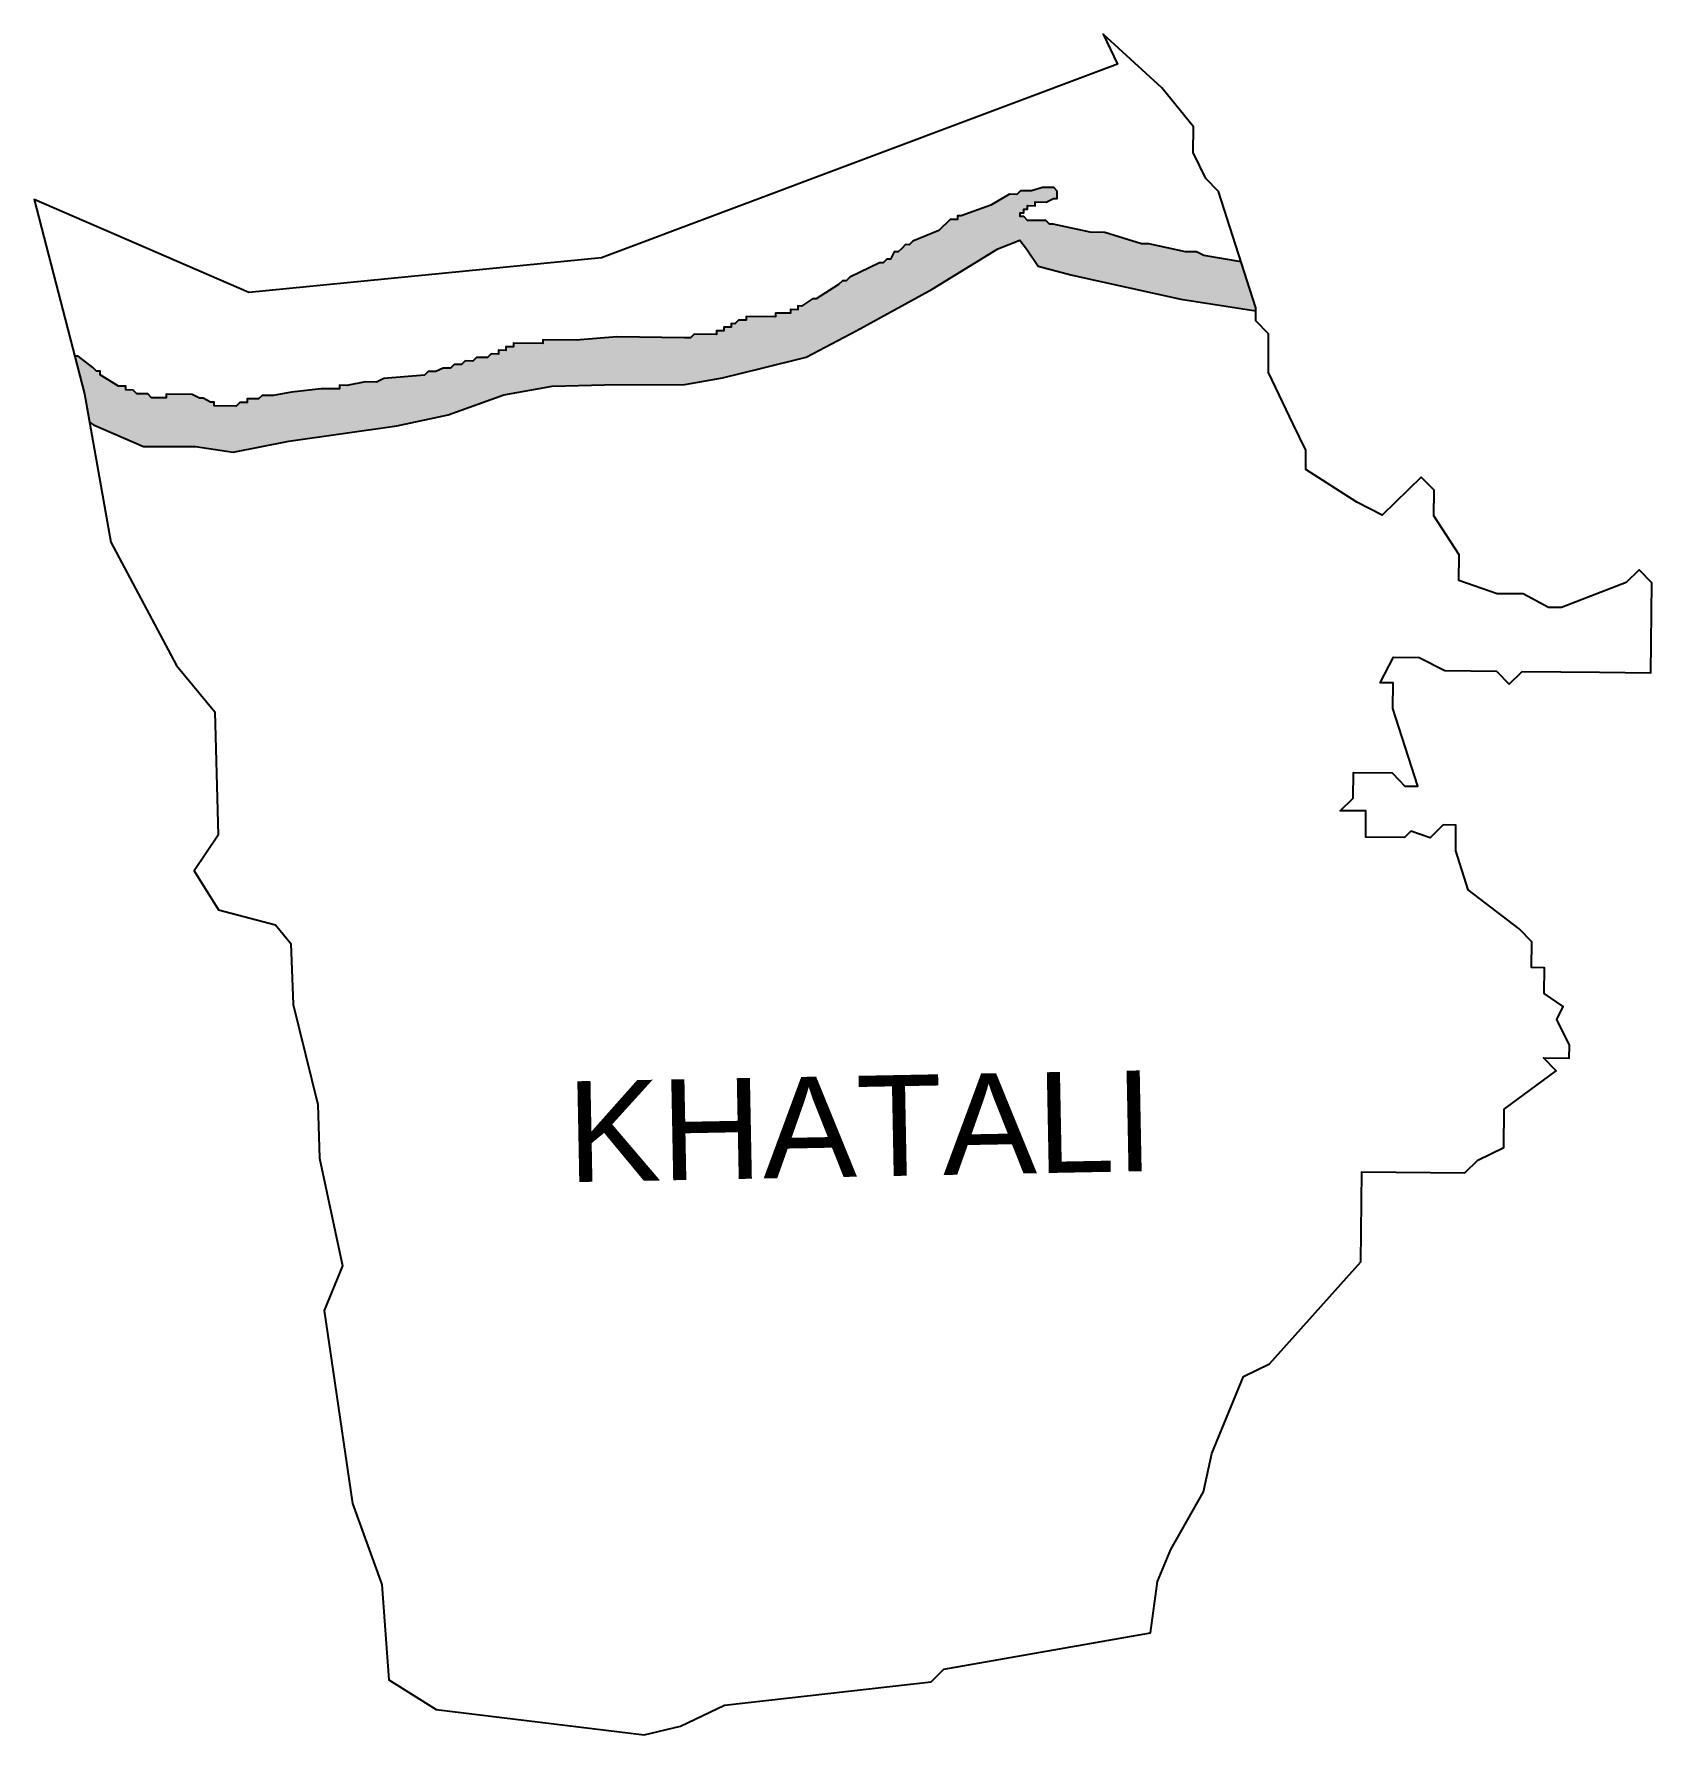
# Model space of a CAD drawing. Header units: feet. Extents: x 262586 to 264331, y 2166896 to 2168732.
import ezdxf

# ---------------------------------------------------------------- set-up
doc = ezdxf.new("R2010")
doc.units = ezdxf.units.FT
doc.header["$MEASUREMENT"] = 0
for name, color, linetype in [('MUDFLATS', 40, 'Continuous'), ('VILLAGE BOUNDRY', 3, 'Continuous'), ('VILLAGE NAME', 250, 'Continuous')]:
    doc.layers.add(name, color=color, linetype=linetype)

msp = doc.modelspace()

# ---------------------------------------------------------------- hatches: boundary and pattern name
at = {"layer": 'MUDFLATS'}
h = msp.add_hatch(dxfattribs=at)
h.set_pattern_fill('MUDST', color=256, scale=25)
h.paths.add_polyline_path([(263369.6, 2168370.8), (263418.8, 2168382.9), (263473.4, 2168411.7), (263554.6, 2168456.3), (263625.5, 2168499.8), (263649.1, 2168509.2), (263656.4, 2168499.8), (263668.9, 2168481.2), (263705.5, 2168471.4), (263822.7, 2168445.6), (263903.7, 2168433), (263903.8, 2168436.1), (263887.9, 2168485.7), (263847.8, 2168492.4), (263839.9, 2168496.4), (263828, 2168496.6), (263788.3, 2168505), (263780.4, 2168505.1), (263740.8, 2168517.5), (263724.9, 2168517.7), (263685.2, 2168526.2), (263681.2, 2168526.2), (263677.3, 2168530.2), (263657.4, 2168530.5), (263653.5, 2168534.5), (263649.5, 2168534.6), (263649.6, 2168538.5), (263653.5, 2168538.5), (263653.6, 2168542.5), (263657.6, 2168542.4), (263657.6, 2168546.4), (263665.6, 2168546.3), (263665.6, 2168550.3), (263677.5, 2168550.1), (263685.5, 2168554), (263689.5, 2168554), (263689.6, 2168557.9), (263689.6, 2168561.9), (263685.7, 2168565.9), (263673.7, 2168566.1), (263661.8, 2168562.3), (263649.8, 2168562.4), (263645.8, 2168558.5), (263637.9, 2168558.6), (263617.8, 2168546.9), (263585.9, 2168535.3), (263581.9, 2168535.4), (263581.9, 2168531.4), (263573.9, 2168531.5), (263561.8, 2168519.7), (263533.9, 2168508.1), (263529.8, 2168504.2), (263525.9, 2168504.3), (263521.8, 2168500.3), (263517.8, 2168496.4), (263513.8, 2168496.5), (263509.8, 2168488.5), (263505.8, 2168488.6), (263501.8, 2168484.7), (263497.8, 2168484.7), (263465.8, 2168469.2), (263461.8, 2168465.3), (263457.8, 2168465.3), (263453.8, 2168461.4), (263429.7, 2168445.8), (263425.7, 2168445.8), (263413.7, 2168438), (263409.7, 2168438.1), (263409.7, 2168434.1), (263401.7, 2168434.2), (263401.7, 2168430.2), (263385.8, 2168430.4), (263385.7, 2168426.4), (263353.9, 2168426.8), (263353.9, 2168422.8), (263345.9, 2168422.9), (263341.9, 2168419), (263337.9, 2168419.1), (263337.9, 2168415.1), (263329.9, 2168415.2), (263329.9, 2168411.2), (263321.9, 2168411.3), (263321.9, 2168407.3), (263298, 2168407.6), (263294, 2168403.7), (263287.7, 2168403.8), (263214.5, 2168404.7), (263170.7, 2168401.2), (263134.9, 2168401.7), (263134.9, 2168397.7), (263103, 2168398.1), (263103, 2168394.1), (263095, 2168394.2), (263095, 2168390.2), (263087, 2168390.3), (263087, 2168386.3), (263079, 2168386.4), (263075, 2168382.5), (263063.1, 2168382.6), (263059.1, 2168378.7), (263051.1, 2168378.8), (263047.1, 2168374.9), (263039.1, 2168375), (263035.1, 2168371.1), (263027.2, 2168371.2), (263019.2, 2168367.3), (263011.2, 2168367.4), (263007.2, 2168363.4), (262963.4, 2168360), (262955.4, 2168356.1), (262943.5, 2168356.3), (262923.5, 2168352.5), (262915.6, 2168352.6), (262915.5, 2168348.7), (262895.7, 2168348.9), (262863.8, 2168345.3), (262843.9, 2168341.6), (262832, 2168341.7), (262827.9, 2168337.8), (262816, 2168337.9), (262816, 2168334), (262808, 2168334.1), (262804, 2168330.1), (262780.1, 2168330.4), (262780.2, 2168334.4), (262776.2, 2168334.4), (262768.3, 2168338.5), (262764.3, 2168338.6), (262756.4, 2168342.6), (262728.6, 2168343), (262728.5, 2168339), (262712.6, 2168339.2), (262708.7, 2168343.2), (262696.8, 2168343.4), (262692.8, 2168347.4), (262684.9, 2168347.5), (262684.9, 2168351.5), (262677, 2168351.6), (262657.3, 2168363.7), (262657.3, 2168367.7), (262653.3, 2168367.8), (262649.4, 2168371.8), (262633.6, 2168383.9), (262629.8, 2168384), (262640.3, 2168343.4), (262645.7, 2168312.7), (262650.1, 2168310), (262704.2, 2168286.6), (262760.3, 2168286.7), (262800.8, 2168280.4), (262860.8, 2168292.4), (262977.3, 2168308.7), (263032.8, 2168320.8), (263092.6, 2168342.1), (263144.8, 2168351.5), (263201.3, 2168353.2), (263287.9, 2168353.3), (263328.5, 2168360.5)])

# ---------------------------------------------------------------- linework, layer by layer
for points in [[(263887.9, 2168485.7), (263847.8, 2168492.4), (263839.9, 2168496.4), (263828, 2168496.6), (263788.3, 2168505), (263780.4, 2168505.1), (263740.8, 2168517.5), (263724.9, 2168517.7), (263685.2, 2168526.2), (263681.2, 2168526.2), (263677.3, 2168530.2), (263657.4, 2168530.5), (263653.5, 2168534.5), (263649.5, 2168534.6), (263649.6, 2168538.5), (263653.5, 2168538.5), (263653.6, 2168542.5), (263657.6, 2168542.4), (263657.6, 2168546.4), (263665.6, 2168546.3), (263665.6, 2168550.3), (263677.5, 2168550.1), (263685.5, 2168554), (263689.5, 2168554), (263689.6, 2168557.9), (263689.6, 2168561.9), (263685.7, 2168565.9), (263673.7, 2168566.1), (263661.8, 2168562.3), (263649.8, 2168562.4), (263645.8, 2168558.5), (263637.9, 2168558.6), (263617.8, 2168546.9), (263585.9, 2168535.3), (263581.9, 2168535.4), (263581.9, 2168531.4), (263573.9, 2168531.5), (263561.8, 2168519.7), (263533.9, 2168508.1), (263529.8, 2168504.2), (263525.9, 2168504.3), (263521.8, 2168500.3), (263517.8, 2168496.4), (263513.8, 2168496.5), (263509.8, 2168488.5), (263505.8, 2168488.6), (263501.8, 2168484.7), (263497.8, 2168484.7), (263465.8, 2168469.2), (263461.8, 2168465.3), (263457.8, 2168465.3), (263453.8, 2168461.4), (263429.7, 2168445.8), (263425.7, 2168445.8), (263413.7, 2168438), (263409.7, 2168438.1), (263409.7, 2168434.1), (263401.7, 2168434.2), (263401.7, 2168430.2), (263385.8, 2168430.4), (263385.7, 2168426.4), (263353.9, 2168426.8), (263353.9, 2168422.8), (263345.9, 2168422.9), (263341.9, 2168419), (263337.9, 2168419.1), (263337.9, 2168415.1), (263329.9, 2168415.2), (263329.9, 2168411.2), (263321.9, 2168411.3), (263321.9, 2168407.3), (263298, 2168407.6), (263294, 2168403.7), (263287.7, 2168403.8), (263214.5, 2168404.7), (263170.7, 2168401.2), (263134.9, 2168401.7), (263134.9, 2168397.7), (263103, 2168398.1), (263103, 2168394.1), (263095, 2168394.2), (263095, 2168390.2), (263087, 2168390.3), (263087, 2168386.3), (263079, 2168386.4), (263075, 2168382.5), (263063.1, 2168382.6), (263059.1, 2168378.7), (263051.1, 2168378.8), (263047.1, 2168374.9), (263039.1, 2168375), (263035.1, 2168371.1), (263027.2, 2168371.2), (263019.2, 2168367.3), (263011.2, 2168367.4), (263007.2, 2168363.4), (262963.4, 2168360), (262955.4, 2168356.1), (262943.5, 2168356.3), (262923.5, 2168352.5), (262915.6, 2168352.6), (262915.5, 2168348.7), (262895.7, 2168348.9), (262863.8, 2168345.3), (262843.9, 2168341.6), (262832, 2168341.7), (262827.9, 2168337.8), (262816, 2168337.9), (262816, 2168334), (262808, 2168334.1), (262804, 2168330.1), (262780.1, 2168330.4), (262780.2, 2168334.4), (262776.2, 2168334.4), (262768.3, 2168338.5), (262764.3, 2168338.6), (262756.4, 2168342.6), (262728.6, 2168343), (262728.5, 2168339), (262712.6, 2168339.2), (262708.7, 2168343.2), (262696.8, 2168343.4), (262692.8, 2168347.4), (262684.9, 2168347.5), (262684.9, 2168351.5), (262677, 2168351.6), (262657.3, 2168363.7), (262657.3, 2168367.7), (262653.3, 2168367.8), (262649.4, 2168371.8), (262633.6, 2168383.9), (262629.7, 2168384)], [(262645.7, 2168312.7), (262650.1, 2168310), (262704.2, 2168286.6), (262760.3, 2168286.7), (262800.8, 2168280.4), (262860.8, 2168292.4), (262977.3, 2168308.7), (263032.8, 2168320.8), (263092.6, 2168342.1), (263144.8, 2168351.5), (263201.3, 2168353.2), (263287.9, 2168353.3), (263328.5, 2168360.5), (263369.6, 2168370.8), (263418.8, 2168382.9), (263473.4, 2168411.7), (263554.6, 2168456.3), (263625.5, 2168499.8), (263649.1, 2168509.2), (263656.4, 2168499.8), (263668.9, 2168481.2), (263705.5, 2168471.4), (263822.7, 2168445.6), (263903.7, 2168433)]]:
    msp.add_lwpolyline(points, dxfattribs=at)
at = {"layer": 'MUDFLATS', "color": 3}
msp.add_lwpolyline([(263243.9, 2166896.5), (263283.2, 2166906.1)], dxfattribs=at)
at = {"layer": 'VILLAGE BOUNDRY'}
msp.add_lwpolyline([(263283.2, 2166906.1), (263330.8, 2166928.6), (263442.1, 2166941.2), (263553.4, 2166953.8), (263567.4, 2166967.6), (263790.1, 2167006.7), (263797.7, 2167062.2), (263812, 2167096.7), (263847.4, 2167158.8), (263856.1, 2167200.3), (263890.5, 2167283.3), (263918.4, 2167296.9), (264017, 2167406.9), (264018.1, 2167504.1), (264129.2, 2167502.8), (264143.2, 2167516.6), (264171.2, 2167530.1), (264171.7, 2167571.8), (264227.7, 2167612.8), (264214, 2167626.9), (264241.7, 2167626.5), (264241.9, 2167640.5), (264228.3, 2167668.4), (264235.3, 2167682.3), (264214.7, 2167696.3), (264215.1, 2167724.1), (264201.2, 2167724.3), (264201.5, 2167752.1), (264187.8, 2167766.1), (264132.7, 2167808.4), (264119.3, 2167850.2), (264119.6, 2167878), (264105.7, 2167878.2), (264091.7, 2167864.4), (264070.9, 2167871.6), (264063.9, 2167864.8), (264022.2, 2167865.2), (264022.5, 2167893.3), (263994.8, 2167893.3), (264008.8, 2167907.1), (264009.1, 2167934.8), (264050.8, 2167934.3), (264064.5, 2167920.1), (264078.4, 2167920.1), (264051.6, 2168003.8), (264051.9, 2168031.6), (264038, 2168031.7), (264052.3, 2168059.4), (264080, 2168059), (264107.6, 2168044.8), (264163.2, 2168044.2), (264176.9, 2168030.1), (264191, 2168043.9), (264274.3, 2168042.9), (264329.9, 2168042.3), (264331, 2168139.5), (264317.2, 2168153.5), (264303.2, 2168139.8), (264233.4, 2168112.8), (264219.5, 2168113), (264191.9, 2168127.5), (264164.1, 2168127.5), (264122.6, 2168141.9), (264122.9, 2168169.7), (264095.7, 2168211.7), (264096, 2168239.5), (264082.2, 2168253.5), (264040.1, 2168212.3), (264012.5, 2168226.5), (263957.5, 2168261.8), (263957.6, 2168282.7), (263944, 2168310.6), (263917.3, 2168366.5), (263917.3, 2168408.2), (263903.6, 2168422.2), (263903.8, 2168436.1), (263863.5, 2168561.6), (263849.8, 2168575.6), (263836.2, 2168603.6), (263836.6, 2168631.4), (263802.5, 2168673.3), (263739.2, 2168731.5), (263754.5, 2168699), (263754.5, 2168699), (263754.5, 2168699), (263754.5, 2168699), (263754.5, 2168699), (263198, 2168490), (263198, 2168490), (263198, 2168490), (263198, 2168490), (263198, 2168490), (262817.5, 2168452.8), (262586, 2168553.1), (262640.3, 2168343.4), (262668.7, 2168183.2), (262668.7, 2168183.2), (262668.7, 2168183.2), (262668.7, 2168183.2), (262739.6, 2168050.2), (262739.6, 2168050.2), (262739.6, 2168050.2), (262739.6, 2168050.2), (262739.6, 2168050.2), (262781, 2168000.2), (262784.6, 2167867.1), (262758.7, 2167828.9), (262758.7, 2167828.9), (262784.9, 2167786.7), (262846.5, 2167770.6), (262846.5, 2167770.6), (262863, 2167750.2), (262865.3, 2167684.4), (262892.1, 2167576.5), (262893.7, 2167518.6), (262893.7, 2167518.6), (262893.7, 2167518.6), (262918.8, 2167402.6), (262898.8, 2167354.5), (262898.8, 2167354.5), (262929.3, 2167146.3), (262929.3, 2167146.3), (262929.3, 2167146.3), (262961.2, 2167058.9), (262961.2, 2167058.9), (262968.6, 2166955.8), (263019.8, 2166924.1), (263243.9, 2166896.5), (263243.9, 2166896.5), (263243.9, 2166896.5)], dxfattribs=at)

# ---------------------------------------------------------------- texts
at = {"layer": 'VILLAGE NAME', "insert": (263159.5, 2167601.5), "char_height": 108.748, "attachment_point": 1, "rotation": 1.1028}
msp.add_mtext_dynamic_manual_height_columns('{\\fArial|b0|i0|c0|p34;KHATALI}', width=726.929, gutter_width=543.7, heights=[0], dxfattribs=at)
msp.add_mtext_dynamic_manual_height_columns('{\\fArial|b0|i0|c0|p34;KHATALI}', width=726.929, gutter_width=543.7, heights=[0], dxfattribs=at)

doc.saveas('drawing.dxf')
